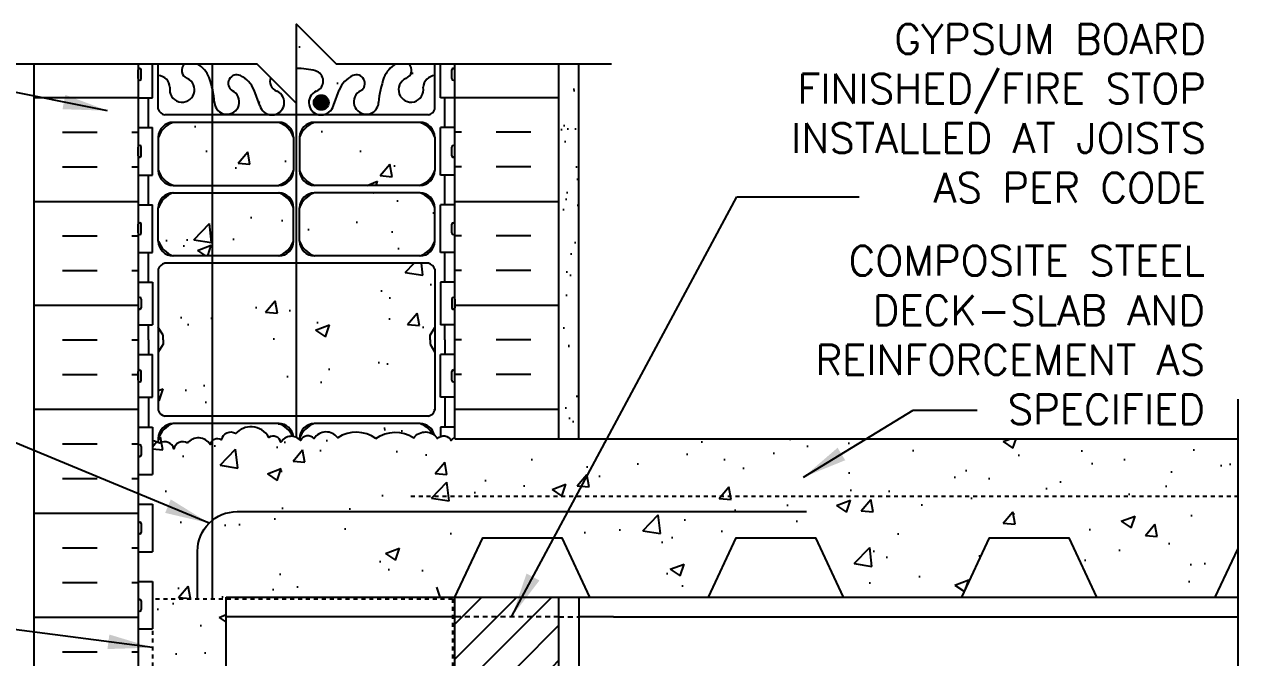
# Model space of a CAD drawing. Header units: inches. Extents: x 243.3 to 292.3, y 132.2 to 205.9.
# Drawn here: x 260.71 to 291.34, y 189.95 to 205.95 of the extents above; entities that cross this region are included whole.
import ezdxf

# ---------------------------------------------------------------- set-up
doc = ezdxf.new("R2010")
doc.units = ezdxf.units.IN
doc.header["$LTSCALE"] = 0.5
doc.header["$MEASUREMENT"] = 0
doc.linetypes.add('HIDDEN2', pattern=[0.1875, 0.125, -0.0625])
for name, color, linetype in [('HATCH', 12, 'Continuous'), ('line25', 2, 'Continuous'), ('LINE3', 3, 'Continuous'), ('LINE50', 5, 'Continuous'), ('LINE9', 9, 'Continuous'), ('TEXT', 4, 'Continuous'), ('Web_Edge', 9, 'Continuous')]:
    doc.layers.add(name, color=color, linetype=linetype)
doc.styles.add('DIM', font='romans.shx', dxfattribs={"width": 0.7})
doc.styles.add('ROMANS', font='romans.shx', dxfattribs={"height": 0.75})
doc.dimstyles.new('ext_12', dxfattribs={"dimscale": 12, "dimtxt": 0.09375, "dimasz": 0.09375, "dimexe": 0.09375, "dimexo": 0.0625, "dimgap": 0.0625, "dimtad": 1, "dimdec": 1, "dimzin": 3, "dimdsep": 46, "dimlunit": 4, "dimtxsty": 'DIM', "dimcen": 0.09, "dimdle": 0.09375, "dimclrt": 4, "dimadec": 0, "dimazin": 0, "dimtfac": 1, "dimtdec": 1, "dimtmove": 2, "dimatfit": 3, "dimfxl": 1, "dimfrac": 2, "dimtolj": 1, "dimtzin": 0, "dimarcsym": 0})

msp = doc.modelspace()

# ---------------------------------------------------------------- hatches: boundary and pattern name
at = {"layer": 'HATCH'}
h = msp.add_hatch(dxfattribs=at)
h.set_pattern_fill('AR-CONC', color=256, scale=0.5)
h.set_pattern_definition([(50, (0, 0), (3.5863, -0.31376), [0.375, -4.125]), (355, (0, 0), (-0.693757, 3.76096), [0.3, -3.3]), (100.4514, (0.299, -0.026), (2.892544, 3.4472), [0.3187, -3.50571]), (46.1842, (0, 1), (5.336207, -0.827596), [0.5625, -6.1875]), (96.6356, (0.4447, 0.931), (4.67331, 4.87059), [0.47805, -5.25857]), (351.1842, (0, 1), (4.67331, 4.87059), [0.45, -4.95]), (21, (0.5, 0.75), (2.984535, -2.013094), [0.375, -4.125]), (326, (0.5, 0.75), (1.216577, 3.62575), [0.3, -3.3]), (71.4514, (0.7487, 0.5822), (4.201112, 1.612656), [0.3187, -3.50571]), (37.5, (0, 0), (0.0607993, 1.6644693), [0, -3.26, 0, -3.35, 0, -3.3125]), (7.5, (0, 0), (1.315348, 1.972059), [0, -1.91, 0, -3.185, 0, -1.2625]), (327.5, (-1.115, 0), (2.669112, -0.1127744), [0, -1.25, 0, -3.9, 0, -5.175]), (317.5, (-1.615, 0), (2.915931, 0.500525), [0, -1.625, 0, -2.59, 0, -3.675])])
h.paths.add_polyline_path([(268.998, 204.652, -0.940793), (269.201, 204.268, 1.753171), (269.652, 203.972, -0.068226), (269.788, 204.6, -0.174455), (270.088, 204.946), (268.58, 204.946), (267.58, 205.946), (267.58, 204.831, -0.068476), (268.055, 204.769, -0.734872), (268.078, 204.258, 1.612474), (268.509, 203.898), (268.652, 204.285, -0.173075)])
h.paths.add_polyline_path([(271.07, 204.65), (271.07, 204.946), (270.411, 204.946, -0.550694), (270.344, 204.58, 2.087231), (270.777, 204.355, -0.380392)])
h.paths.add_polyline_path([(266.58, 204.946), (265.073, 204.946, -0.174455), (265.373, 204.6, -0.068226), (265.509, 203.972, 1.753171), (265.96, 204.268, -0.940793), (266.163, 204.652, -0.173075), (266.509, 204.285), (266.652, 203.898, 1.612474), (267.083, 204.258, -0.416252), (266.923, 204.603)])
h.paths.add_polyline_path([(264.749, 204.946), (264.09, 204.946), (264.09, 204.65, -0.380397), (264.383, 204.355, 2.087231), (264.817, 204.58, -0.550694)])
h.paths.add_polyline_path([(267.504, 203.095, 0.225652), (267.129, 203.47), (264.465, 203.47, 0.225652), (264.09, 203.095), (264.09, 202.254, 0.225652), (264.465, 201.879), (267.129, 201.879, 0.225652), (267.504, 202.254)])
h.paths.add_polyline_path([(267.504, 201.313, 0.225652), (267.129, 201.688), (264.465, 201.688, 0.225652), (264.09, 201.313), (264.09, 200.473, 0.225652), (264.465, 200.098), (267.129, 200.098, 0.225652), (267.504, 200.473)])
h.paths.add_polyline_path([(271.07, 201.313, 0.225652), (270.695, 201.688), (268.032, 201.688, 0.225652), (267.657, 201.313), (267.657, 200.473, 0.225652), (268.032, 200.098), (270.695, 200.098, 0.225652), (271.07, 200.473)])
h.paths.add_polyline_path([(271.07, 203.095, 0.225652), (270.695, 203.47), (268.032, 203.47, 0.225652), (267.657, 203.095), (267.657, 202.254, 0.225652), (268.032, 201.879), (270.695, 201.879, 0.225652), (271.07, 202.254)])
h.paths.add_polyline_path([(271.07, 199.762, 0.268138), (270.909, 199.91), (264.252, 199.91, 0.268156), (264.09, 199.762), (264.09, 198.293), (264.21, 198.093), (264.21, 197.981), (264.21, 197.868), (264.09, 197.668), (264.09, 196.2, 0.268156), (264.252, 196.051), (270.909, 196.051, 0.268138), (271.07, 196.2), (271.07, 197.668), (270.95, 197.868), (270.95, 197.981), (270.95, 198.093), (271.07, 198.293)])
h.paths.add_polyline_path([(266.042, 195.608, -0.230831), (266.459, 195.781, -0.258655), (266.881, 195.513, -0.520567), (267.186, 195.391, -0.302205), (267.484, 195.539, 0.202607), (267.129, 195.864), (264.465, 195.864, 0.225652), (264.09, 195.489), (264.09, 195.382, -0.011526), (264.125, 195.367, -0.520567), (264.484, 195.224, -0.520567), (264.826, 195.371, -0.520567), (265.399, 195.331, -0.520567), (265.68, 195.452, -0.520567)])
h.paths.add_polyline_path([(270.695, 195.864), (268.032, 195.864, 0.225652), (267.657, 195.489), (267.657, 195.455, -0.023609), (267.676, 195.435, -0.520567), (268.021, 195.484, -0.520567), (268.62, 195.505, -0.310845), (269.58, 195.483, -0.310845), (270.541, 195.505, -0.380139), (271.018, 195.601, 0.173587)])
h.paths.add_polyline_path([(291.343, 195.481), (271.58, 195.481), (271.58, 195.51, 0.10231), (271.485, 195.435, 0.520567), (271.14, 195.484, 0.520567), (270.541, 195.505, 0.310845), (269.58, 195.483, 0.310845), (268.62, 195.505, 0.520567), (268.021, 195.484, 0.520567), (267.676, 195.435, 0.520567), (267.186, 195.391, 0.520567), (266.881, 195.513, 0.258655), (266.459, 195.781, 0.230831), (266.042, 195.608, 0.520567), (265.68, 195.452, 0.520567), (265.399, 195.331, 0.520567), (264.826, 195.371, 0.520567), (264.484, 195.224, 0.520567), (264.125, 195.367, 0.058158), (263.945, 195.426), (263.945, 194.576), (263.58, 194.576), (263.58, 193.826), (263.945, 193.826), (263.945, 192.626), (263.58, 192.626), (263.58, 191.876), (263.945, 191.876), (263.945, 191.431), (265.806, 191.431), (265.806, 191.481), (271.58, 191.481), (272.28, 192.981), (274.28, 192.981), (274.979, 191.481), (277.979, 191.481), (278.679, 192.981), (280.679, 192.981), (281.378, 191.481), (284.378, 191.481), (285.078, 192.981), (287.078, 192.981), (287.777, 191.481), (290.777, 191.481), (291.343, 192.694)])
h.paths.add_polyline_path([(265.806, 191.431), (263.945, 191.431), (263.945, 190.676), (263.945, 188.978), (265.806, 188.978)])
h.paths.add_polyline_path([(271.58, 188.719), (267.849, 188.719), (267.849, 186.812, -0.029977), (268.055, 186.769, -0.734872), (268.078, 186.258, 1.612474), (268.509, 185.898), (268.652, 186.285, -0.173075), (268.998, 186.652, -0.940793), (269.201, 186.268, 1.753171), (269.652, 185.972, -0.068226), (269.788, 186.6, -0.21345), (270.18, 186.989, -1), (270.344, 186.58, 2.087231), (270.777, 186.355, -0.638777), (270.902, 186.479, 0.087457), (271.239, 186.4), (271.344, 186.4), (271.344, 186.47), (271.297, 186.47, -0.414214), (271.234, 186.533), (271.234, 186.6, -0.249069), (271.344, 186.807), (271.344, 186.849), (271.434, 186.849, 0.088416), (271.58, 186.946)])
h.paths.add_polyline_path([(267.349, 188.719), (263.945, 188.719), (263.945, 188.978), (263.945, 190.676), (263.58, 190.676), (263.58, 186.946, 0.088416), (263.726, 186.849), (263.816, 186.849), (263.816, 186.807, -0.249069), (263.926, 186.6), (263.926, 186.533, -0.414214), (263.864, 186.47), (263.816, 186.47), (263.816, 186.4), (263.921, 186.4, 0.085348), (264.251, 186.476, -0.669601), (264.383, 186.355, 2.087231), (264.817, 186.58, -1), (264.981, 186.989, -0.21345), (265.373, 186.6, -0.069923), (265.51, 185.956, 1.702394), (265.96, 186.268, -0.940793), (266.163, 186.652, -0.173075), (266.509, 186.285), (266.652, 185.898, 1.612474), (267.083, 186.258, -0.734872), (267.106, 186.769, -0.035303), (267.349, 186.817)])
h.paths.add_polyline_path([(271.58, 173.015, 0.088416), (271.434, 173.112), (271.344, 173.112), (271.344, 173.154, -0.249069), (271.234, 173.361), (271.234, 173.429, -0.414214), (271.297, 173.491), (271.344, 173.491), (271.344, 173.561), (271.239, 173.561, 0.085348), (270.91, 173.486, -0.669601), (270.777, 173.606, 2.087231), (270.344, 173.381, -1), (270.18, 172.973, -0.21345), (269.788, 173.362, -0.069923), (269.651, 174.006, 1.702394), (269.201, 173.693, -0.940793), (268.998, 173.31, -0.173075), (268.652, 173.677), (268.509, 174.063, 1.612474), (268.078, 173.704, -0.734872), (268.055, 173.193, -0.068475), (267.58, 173.131, -0.068475), (267.106, 173.193, -0.734872), (267.083, 173.704, 1.612474), (266.652, 174.063), (266.509, 173.677, -0.173075), (266.163, 173.31, -0.940793), (265.96, 173.693, 1.702394), (265.51, 174.006, -0.069923), (265.373, 173.362, -0.21345), (264.981, 172.973, -1), (264.817, 173.381, 2.087231), (264.383, 173.606, -0.669601), (264.251, 173.486, 0.085348), (263.921, 173.561), (263.816, 173.561), (263.816, 173.491), (263.864, 173.491, -0.414214), (263.926, 173.429), (263.926, 173.361, -0.249069), (263.816, 173.154), (263.816, 173.112), (263.726, 173.112, 0.088416), (263.58, 173.015), (263.58, 170.981), (263.58, 168.946, 0.088416), (263.726, 168.849), (263.816, 168.849), (263.816, 168.807, -0.249069), (263.926, 168.6), (263.926, 168.533, -0.414214), (263.864, 168.47), (263.816, 168.47), (263.816, 168.4), (263.921, 168.4, 0.085348), (264.251, 168.476, -0.669601), (264.383, 168.355, 2.087231), (264.817, 168.58, -1), (264.981, 168.989, -0.21345), (265.373, 168.6, -0.069923), (265.51, 167.956, 1.702394), (265.96, 168.268, -0.940793), (266.163, 168.652, -0.173075), (266.509, 168.285), (266.652, 167.898, 1.612474), (267.083, 168.258, -0.734872), (267.106, 168.769, -0.068475), (267.58, 168.831, -0.068475), (268.055, 168.769, -0.734872), (268.078, 168.258, 1.612474), (268.509, 167.898), (268.652, 168.285, -0.173075), (268.998, 168.652, -0.940793), (269.201, 168.268, 1.702394), (269.651, 167.956, -0.069923), (269.788, 168.6, -0.21345), (270.18, 168.989, -1), (270.344, 168.58, 2.087231), (270.777, 168.355, -0.669601), (270.91, 168.476, 0.085348), (271.239, 168.4), (271.344, 168.4), (271.344, 168.47), (271.297, 168.47, -0.414214), (271.234, 168.533), (271.234, 168.6, -0.249069), (271.344, 168.807), (271.344, 168.849), (271.434, 168.849, 0.088416), (271.58, 168.946), (271.58, 170.981)])
edge = h.paths.add_edge_path()
edge.add_arc((271.234, 164.393), 0.5, 46.2109, 66.4218)
edge.add_line((271.434, 164.851), (271.344, 164.851))
edge.add_line((271.344, 164.851), (271.344, 164.893))
edge.add_arc((271.484, 165.1), 0.25, 180, 235.9442, ccw=False)
edge.add_line((271.234, 165.1), (271.234, 165.168))
edge.add_arc((271.297, 165.168), 0.0625, 90, 180, ccw=False)
edge.add_line((271.297, 165.23), (271.344, 165.23))
edge.add_line((271.344, 165.23), (271.344, 165.3))
edge.add_line((271.344, 165.3), (271.239, 165.3))
edge.add_arc((271.362, 165.643), 0.364, 214.9775, 250.3387, ccw=False)
edge.add_arc((270.439, 165.032), 0.743, 32.7919, 73.8107)
edge.add_spline(control_points=[(270.646, 165.746), (269.209, 166.066)], knot_values=[0, 0, 1, 1], degree=1, periodic=0)
edge.add_arc((268.652, 163.134), 2.984, 79.2546, 90.0995)
edge.add_line((268.647, 166.118), (267.58, 166.134))
edge.add_line((267.58, 166.134), (266.514, 166.118))
edge.add_arc((266.509, 163.134), 2.984, 89.9005, 100.7454)
edge.add_spline(control_points=[(265.952, 166.066), (264.515, 165.746)], knot_values=[0, 0, 1, 1], degree=1, periodic=0)
edge.add_arc((264.722, 165.032), 0.743, 106.1893, 147.2081)
edge.add_arc((263.799, 165.643), 0.364, 289.6613, 325.0225, ccw=False)
edge.add_line((263.921, 165.3), (263.816, 165.3))
edge.add_line((263.816, 165.3), (263.816, 165.23))
edge.add_line((263.816, 165.23), (263.864, 165.23))
edge.add_arc((263.864, 165.168), 0.0625, 0, 90, ccw=False)
edge.add_line((263.926, 165.168), (263.926, 165.1))
edge.add_arc((263.676, 165.1), 0.25, 304.0558, 360, ccw=False)
edge.add_line((263.816, 164.893), (263.816, 164.851))
edge.add_line((263.816, 164.851), (263.726, 164.851))
edge.add_arc((263.926, 164.393), 0.5, 113.5782, 133.7891)
edge.add_line((263.58, 164.754), (263.58, 161.981))
edge.add_line((263.58, 161.981), (266.784, 161.981))
edge.add_line((266.784, 161.981), (267.784, 160.981))
edge.add_line((267.784, 160.981), (267.784, 162.981))
edge.add_line((267.784, 162.981), (268.784, 161.981))
edge.add_line((268.784, 161.981), (271.58, 161.981))
edge.add_line((271.58, 161.981), (271.58, 164.754))
h = msp.add_hatch(dxfattribs=at)
h.set_pattern_fill('INSUL', color=256, scale=7, style=0)
h.set_pattern_definition([(0, (-2662.5812, -208.0266), (0, 2.625), []), (0, (-2662.5812, -207.1516), (0, 2.625), [0.875, -0.875]), (0, (-2662.5812, -206.2766), (0, 2.625), [0.875, -0.875])])
h.paths.add_polyline_path([(260.955, 188.983), (261.393, 188.983), (261.393, 189.483), (262.893, 189.483), (262.893, 188.983), (263.58, 188.983), (263.58, 204.821), (263.455, 204.946), (260.955, 204.946)])
h = msp.add_hatch(dxfattribs=at)
h.set_pattern_fill('INSUL', color=256, scale=7, style=0)
h.set_pattern_definition([(180, (3197.742, -208.0266), (0, 2.625), []), (180, (3197.742, -207.1516), (0, 2.625), [0.875, -0.875]), (180, (3197.742, -206.2766), (0, 2.625), [0.875, -0.875])])
h.paths.add_polyline_path([(271.58, 195.481), (274.205, 195.481), (274.205, 204.946), (271.58, 204.946)])
h = msp.add_hatch(dxfattribs=at)
h.set_pattern_fill('AR-SAND', color=256, scale=0.5, style=0)
h.set_pattern_definition([(37.5, (198.499, 60.95305), (-0.0314967, 0.963412), [0, -0.76, 0, -0.85, 0, -0.8125]), (7.5, (198.499, 60.953), (0.884888, 1.411073), [0, -0.41, 0, -0.685, 0, -0.2625]), (327.5, (197.884, 60.95305), (1.557071, 0.0028295), [0, -0.25, 0, -0.9, 0, -1.175]), (317.5, (197.884, 60.953), (1.503063, 0.438838), [0, -0.125, 0, -0.59, 0, -0.675])])
h.paths.add_polyline_path([(274.705, 204.946), (274.205, 204.946), (274.205, 195.481), (274.33, 195.481), (274.705, 195.481)])
h = msp.add_hatch(dxfattribs=at)
h.set_pattern_fill('ANSI31', color=256, scale=5, style=0)
h.set_pattern_definition([(45, (194.4731, -3.86355), (-0.4419417, 0.4419417), [])])
h.paths.add_polyline_path([(274.205, 189.731), (274.205, 191.478), (271.58, 191.478), (271.58, 189.731)])
at = {"layer": 'LINE3'}
msp.add_hatch(color=256, dxfattribs=at).paths.add_polyline_path([(268.017, 203.971, 1), (268.392, 203.971, 1)])

# ---------------------------------------------------------------- linework, layer by layer
at = {"layer": 'HATCH'}
msp.add_line((275.336, 195.393), (275.336, 195.393), dxfattribs=at)
at = {"layer": 'HATCH', "linetype": 'HIDDEN2'}
for p, q in [((263.945, 191.431), (263.945, 188.978)), ((271.518, 191.431), (263.945, 191.431)), ((271.518, 191.433), (271.518, 188.981))]:
    msp.add_line(p, q, dxfattribs=at)
at = {"layer": 'HATCH', "linetype": 'HIDDEN2', "ltscale": 2}
for q in [(271.58, 190.981), (274.705, 190.981)]:
    msp.add_line((274.205, 190.981), q, dxfattribs=at)
at = {"layer": 'HATCH'}
for points in [[(266.459, 195.781, 0.230831), (266.042, 195.608, 0.520567), (265.68, 195.452, 0.520567), (265.399, 195.331, 0.520567), (264.826, 195.371, 0.166585)], [(269.58, 195.483, 0.310845), (268.62, 195.505, 0.520567), (268.021, 195.484, 0.520567), (267.676, 195.435, 0.520567), (267.186, 195.391, 0.520567), (266.881, 195.513, 0.258655), (266.459, 195.781, 0.132818)], [(269.58, 195.483, -0.310845), (270.541, 195.505, -0.520567), (271.14, 195.484, -0.520567), (271.485, 195.435, -0.10231), (271.58, 195.51, -0.10231)], [(264.826, 195.371, 0.520567), (264.484, 195.224, 0.520567), (264.125, 195.367, 0.058158), (263.945, 195.426, 0.058158)]]:
    msp.add_lwpolyline(points, format="xyb", dxfattribs=at)
at = {"layer": 'line25'}
for p, q in [((263.58, 204.946), (263.58, 170.981)), ((263.945, 204.086), (263.945, 204.946)), ((271.215, 204.086), (271.215, 204.946)), ((271.58, 195.481), (271.58, 204.946)), ((263.58, 204.086), (263.945, 204.086)), ((271.58, 204.086), (271.215, 204.086)), ((263.58, 203.336), (263.945, 203.336)), ((263.945, 202.136), (263.945, 203.336)), ((271.58, 203.336), (271.215, 203.336)), ((271.215, 202.136), (271.215, 203.336)), ((263.58, 202.136), (263.945, 202.136)), ((271.58, 202.136), (271.215, 202.136)), ((263.58, 201.386), (263.945, 201.386)), ((263.945, 200.186), (263.945, 201.386)), ((271.58, 201.386), (271.215, 201.386)), ((271.215, 200.186), (271.215, 201.386)), ((263.58, 200.186), (263.945, 200.186)), ((271.58, 200.186), (271.215, 200.186)), ((263.58, 199.436), (263.945, 199.436)), ((263.945, 199.436), (263.945, 198.356)), ((271.58, 199.436), (271.215, 199.436)), ((271.215, 199.436), (271.215, 198.356)), ((263.58, 198.356), (263.945, 198.356)), ((271.58, 198.356), (271.215, 198.356)), ((263.58, 197.606), (263.945, 197.606)), ((263.945, 196.526), (263.945, 197.606)), ((271.58, 197.606), (271.215, 197.606)), ((271.215, 196.526), (271.215, 197.606)), ((263.58, 196.526), (263.945, 196.526)), ((271.58, 196.526), (271.215, 196.526)), ((263.58, 195.776), (263.945, 195.776)), ((263.945, 195.776), (263.945, 194.576)), ((271.58, 195.776), (271.215, 195.776)), ((271.215, 195.776), (271.215, 195.536)), ((271.58, 195.481), (291.343, 195.481)), ((263.58, 194.576), (263.945, 194.576)), ((263.58, 193.826), (263.945, 193.826)), ((263.945, 193.826), (263.945, 192.626)), ((263.58, 192.626), (263.945, 192.626)), ((263.58, 191.876), (263.945, 191.876)), ((263.945, 191.876), (263.945, 190.676)), ((265.806, 191.481), (291.343, 191.481)), ((265.806, 188.978), (265.806, 191.478)), ((271.58, 170.981), (271.58, 191.481)), ((271.58, 190.981), (265.806, 190.981)), ((275.58, 190.981), (274.705, 190.981)), ((275.58, 190.981), (291.343, 190.981)), ((263.58, 190.676), (263.945, 190.676))]:
    msp.add_line(p, q, dxfattribs=at)
at = {"layer": 'line25', "color": 192}
for p, q in [((271.205, 191.481), (271.126, 191.731)), ((271.205, 191.481), (271.58, 191.481)), ((274.979, 191.481), (277.979, 191.481)), ((281.378, 191.481), (284.378, 191.481)), ((287.777, 191.481), (290.777, 191.481))]:
    msp.add_line(p, q, dxfattribs=at)
for points in [[(271.58, 191.481), (272.28, 192.981), (274.28, 192.981), (274.979, 191.481)], [(277.979, 191.481), (278.679, 192.981), (280.679, 192.981), (281.378, 191.481)], [(284.378, 191.481), (285.078, 192.981), (287.078, 192.981), (287.777, 191.481)], [(290.777, 191.481), (291.343, 192.694)]]:
    msp.add_lwpolyline(points, dxfattribs=at)
at = {"layer": 'LINE3'}
for p, q in [((265.455, 191.431), (265.455, 204.944)), ((267.58, 195.51), (267.58, 203.946))]:
    msp.add_line(p, q, dxfattribs=at)
at = {"layer": 'LINE3', "linetype": 'Continuous'}
msp.add_lwpolyline([(265.08, 191.431), (265.08, 192.64, -0.414214), (266.08, 193.64), (280.459, 193.64)], format="xyb", dxfattribs=at)
at = {"layer": 'LINE3'}
msp.add_circle((268.204, 203.971), 0.188, dxfattribs=at)
at = {"layer": 'LINE50'}
for p, q in [((260.955, 188.983), (260.955, 204.946)), ((274.205, 195.481), (274.205, 204.946))]:
    msp.add_line(p, q, dxfattribs=at)
at = {"layer": 'LINE50', "ltscale": 2}
msp.add_line((274.205, 188.981), (274.205, 191.481), dxfattribs=at)
at = {"layer": 'LINE9'}
for p, q in [((263.58, 204.576), (263.58, 204.796)), ((263.58, 204.741), (263.58, 204.741)), ((263.62, 204.836), (263.62, 204.836)), ((263.66, 204.576), (263.66, 204.796)), ((271.5, 204.576), (271.5, 204.796)), ((271.54, 204.836), (271.54, 204.836)), ((271.58, 204.576), (271.58, 204.796)), ((271.58, 204.741), (271.58, 204.741)), ((274.705, 195.481), (274.705, 204.946)), ((263.58, 204.631), (263.58, 204.631)), ((263.62, 204.536), (263.62, 204.536)), ((271.54, 204.536), (271.54, 204.536)), ((271.58, 204.631), (271.58, 204.631)), ((263.58, 202.626), (263.58, 202.846)), ((263.62, 202.886), (263.62, 202.886)), ((263.66, 202.626), (263.66, 202.846)), ((271.5, 202.626), (271.5, 202.846)), ((271.54, 202.886), (271.54, 202.886)), ((271.58, 202.626), (271.58, 202.846)), ((263.58, 202.791), (263.58, 202.791)), ((263.58, 202.681), (263.58, 202.681)), ((263.62, 202.586), (263.62, 202.586)), ((271.54, 202.586), (271.54, 202.586)), ((271.58, 202.791), (271.58, 202.791)), ((271.58, 202.681), (271.58, 202.681)), ((263.58, 200.676), (263.58, 200.896)), ((263.58, 200.841), (263.58, 200.841)), ((263.58, 200.731), (263.58, 200.731)), ((263.62, 200.936), (263.62, 200.936)), ((263.66, 200.676), (263.66, 200.896)), ((271.5, 200.676), (271.5, 200.896)), ((271.54, 200.936), (271.54, 200.936)), ((271.58, 200.676), (271.58, 200.896)), ((271.58, 200.841), (271.58, 200.841)), ((271.58, 200.731), (271.58, 200.731)), ((263.62, 200.636), (263.62, 200.636)), ((271.54, 200.636), (271.54, 200.636)), ((263.58, 199.006), (263.58, 198.786)), ((263.58, 198.951), (263.58, 198.951)), ((263.58, 198.841), (263.58, 198.841)), ((263.62, 199.046), (263.62, 199.046)), ((263.66, 199.006), (263.66, 198.786)), ((271.5, 199.006), (271.5, 198.786)), ((271.54, 199.046), (271.54, 199.046)), ((271.58, 199.006), (271.58, 198.786)), ((271.58, 198.951), (271.58, 198.951)), ((271.58, 198.841), (271.58, 198.841)), ((263.62, 198.746), (263.62, 198.746)), ((271.54, 198.746), (271.54, 198.746)), ((263.58, 196.956), (263.58, 197.176)), ((263.58, 197.121), (263.58, 197.121)), ((263.58, 197.011), (263.58, 197.011)), ((263.62, 197.216), (263.62, 197.216)), ((263.66, 196.956), (263.66, 197.176)), ((271.5, 196.956), (271.5, 197.176)), ((271.54, 197.216), (271.54, 197.216)), ((271.58, 196.956), (271.58, 197.176)), ((271.58, 197.121), (271.58, 197.121)), ((271.58, 197.011), (271.58, 197.011)), ((263.62, 196.916), (263.62, 196.916)), ((271.54, 196.916), (271.54, 196.916)), ((291.343, 196.481), (291.343, 188.481)), ((263.58, 195.286), (263.58, 195.066)), ((263.58, 195.231), (263.58, 195.231)), ((263.62, 195.326), (263.62, 195.326)), ((263.66, 195.286), (263.66, 195.066)), ((263.58, 195.121), (263.58, 195.121)), ((263.62, 195.026), (263.62, 195.026)), ((263.58, 193.336), (263.58, 193.116)), ((263.66, 193.336), (263.66, 193.116)), ((263.58, 193.281), (263.58, 193.281)), ((263.58, 193.171), (263.58, 193.171)), ((263.62, 193.076), (263.62, 193.076)), ((263.58, 191.386), (263.58, 191.166)), ((263.58, 191.331), (263.58, 191.331)), ((263.58, 191.221), (263.58, 191.221)), ((263.62, 191.426), (263.62, 191.426)), ((263.66, 191.386), (263.66, 191.166)), ((274.705, 191.481), (274.705, 161.981)), ((263.62, 191.126), (263.62, 191.126))]:
    msp.add_line(p, q, dxfattribs=at)
at = {"layer": 'LINE9', "linetype": 'HIDDEN2'}
msp.add_line((270.465, 194.028), (291.343, 194.028), dxfattribs=at)
at = {"layer": 'LINE9'}
msp.add_lwpolyline([(259.626, 204.946), (266.58, 204.946), (267.58, 203.946), (267.58, 205.946), (268.58, 204.946), (275.535, 204.946)], dxfattribs=at)
for centre, start, end in [((263.62, 204.796), 90, 180), ((263.62, 204.796), 360, 90), ((271.54, 204.796), 90, 180), ((271.54, 204.796), 0, 90), ((263.62, 204.576), 180, 270), ((263.62, 204.576), 270, 0), ((271.54, 204.576), 180, 270), ((271.54, 204.576), 270, 0), ((263.62, 202.846), 90, 180), ((263.62, 202.846), 360, 90), ((271.54, 202.846), 90, 180), ((271.54, 202.846), 0, 90), ((263.62, 202.626), 180, 270), ((263.62, 202.626), 270, 0), ((271.54, 202.626), 180, 270), ((271.54, 202.626), 270, 0), ((263.62, 200.896), 90, 180), ((263.62, 200.676), 180, 270), ((263.62, 200.896), 360, 90), ((263.62, 200.676), 270, 0), ((271.54, 200.896), 90, 180), ((271.54, 200.676), 180, 270), ((271.54, 200.896), 0, 90), ((271.54, 200.676), 270, 0), ((263.62, 199.006), 90, 180), ((263.62, 199.006), 0, 90), ((271.54, 199.006), 90, 180), ((271.54, 199.006), 360, 90), ((263.62, 198.786), 180, 270), ((263.62, 198.786), 270, 0), ((271.54, 198.786), 180, 270), ((271.54, 198.786), 270, 0), ((263.62, 197.176), 90, 180), ((263.62, 197.176), 360, 90), ((271.54, 197.176), 90, 180), ((271.54, 197.176), 0, 90), ((263.62, 196.956), 180, 270), ((263.62, 196.956), 270, 0), ((271.54, 196.956), 180, 270), ((271.54, 196.956), 270, 0), ((263.62, 195.286), 90, 180), ((263.62, 195.286), 0, 90), ((263.62, 195.066), 180, 270), ((263.62, 195.066), 270, 0), ((263.62, 193.336), 90, 180), ((263.62, 193.336), 0, 90), ((263.62, 193.116), 180, 270), ((263.62, 193.116), 270, 0), ((263.62, 191.386), 90, 180), ((263.62, 191.386), 0, 90), ((263.62, 191.166), 180, 270), ((263.62, 191.166), 270, 0)]:
    msp.add_arc(centre, 0.04, start, end, dxfattribs=at)
at = {"layer": 'Web_Edge'}
for p, q in [((264.09, 203.805), (264.09, 204.946)), ((271.07, 203.805), (271.07, 204.946)), ((266.652, 203.898), (266.509, 204.285)), ((268.509, 203.898), (268.652, 204.285)), ((270.909, 203.657), (264.252, 203.657)), ((267.129, 203.47), (264.465, 203.47)), ((270.695, 203.47), (268.032, 203.47)), ((264.09, 203.095), (264.09, 202.254)), ((267.504, 203.095), (267.504, 202.254)), ((267.657, 203.096), (267.657, 202.255)), ((271.07, 203.095), (271.07, 202.254)), ((264.465, 201.879), (267.129, 201.879)), ((264.465, 201.688), (267.129, 201.688)), ((270.695, 201.879), (268.032, 201.879)), ((270.695, 201.688), (268.032, 201.688)), ((264.09, 200.473), (264.09, 201.313)), ((267.504, 200.473), (267.504, 201.313)), ((267.657, 200.472), (267.657, 201.313)), ((271.07, 200.473), (271.07, 201.313)), ((267.129, 200.098), (264.465, 200.098)), ((270.695, 200.098), (268.032, 200.098)), ((264.09, 199.762), (264.09, 196.2)), ((270.909, 199.91), (264.252, 199.91)), ((271.07, 199.762), (271.07, 196.2)), ((264.21, 198.093), (264.09, 198.293)), ((264.21, 198.093), (264.09, 198.293)), ((270.95, 198.093), (271.07, 198.293)), ((270.95, 198.093), (271.07, 198.293)), ((264.21, 197.981), (264.21, 198.093)), ((264.21, 197.981), (264.21, 198.093)), ((264.21, 197.981), (264.21, 197.868)), ((264.21, 197.981), (264.21, 197.868)), ((270.95, 197.981), (270.95, 198.093)), ((270.95, 197.981), (270.95, 198.093)), ((270.95, 197.981), (270.95, 197.868)), ((270.95, 197.981), (270.95, 197.868)), ((264.21, 197.868), (264.09, 197.668)), ((264.21, 197.868), (264.09, 197.668)), ((270.95, 197.868), (271.07, 197.668)), ((270.95, 197.868), (271.07, 197.668)), ((270.909, 196.051), (264.252, 196.051)), ((267.129, 195.864), (264.465, 195.864)), ((270.695, 195.864), (268.032, 195.864)), ((264.09, 195.489), (264.09, 195.382)), ((267.657, 195.49), (267.657, 195.455))]:
    msp.add_line(p, q, dxfattribs=at)
for points in [[(263.84, 203.336), (263.84, 204.086)], [(271.32, 203.336), (271.32, 204.086)], [(263.84, 201.386), (263.84, 202.136)], [(271.32, 201.386), (271.32, 202.136)], [(263.84, 199.436), (263.84, 200.186)], [(271.32, 199.436), (271.32, 200.186)], [(263.84, 197.981), (263.84, 198.356)], [(271.32, 197.981), (271.32, 198.356)], [(263.84, 197.981), (263.84, 197.606)], [(271.32, 197.981), (271.32, 197.606)], [(263.84, 196.526), (263.84, 195.776)], [(271.32, 196.526), (271.32, 195.776)]]:
    msp.add_lwpolyline(points, dxfattribs=at)
for centre, radius, start, end in [((264.899, 204.784), 0.22, 132.831, 248.1963), ((264.742, 204.356), 0.677, 21.1239, 60.7076), ((266.073, 204.454), 0.217, 65.5264, 238.537), ((267.569, 203.077), 1.754, 89.6229, 89.6231), ((267.592, 203.077), 1.754, 74.7082, 90.3771), ((267.986, 204.51), 0.268, 289.9662, 75.2108), ((269.088, 204.454), 0.217, 301.463, 114.4736), ((270.419, 204.356), 0.677, 119.2924, 158.8761), ((270.262, 204.784), 0.22, 291.8037, 47.169), ((264.071, 204.338), 0.313, 3.1389, 86.4456), ((264.691, 204.293), 0.314, 168.5886, 66.1916), ((263.151, 203.791), 2.365, 4.3895, 20.0015), ((265.822, 203.984), 0.75, 23.6938, 62.9705), ((267.175, 204.51), 0.268, 159.6353, 250.0338), ((269.339, 203.984), 0.75, 117.0295, 156.3062), ((272.01, 203.791), 2.365, 159.9985, 175.6105), ((270.47, 204.293), 0.314, 113.8084, 11.4114), ((271.09, 204.338), 0.313, 93.5554, 176.8611), ((265.822, 203.987), 0.314, 182.7357, 63.9348), ((266.957, 203.971), 0.314, 193.4146, 66.1916), ((268.204, 203.971), 0.314, 113.8084, 346.5854), ((269.339, 203.987), 0.314, 116.0652, 357.2643), ((264.299, 203.871), 0.219, 197.3882, 257.4322), ((270.862, 203.871), 0.219, 282.5678, 342.6083), ((264.672, 202.888), 0.617, 109.5682, 160.4318), ((264.465, 203.095), 0.375, 90, 180), ((266.922, 202.888), 0.617, 19.5682, 70.4318), ((267.129, 203.095), 0.375, 360, 90), ((268.238, 202.888), 0.617, 109.5682, 160.4318), ((268.032, 203.095), 0.375, 90, 180), ((270.489, 202.888), 0.617, 19.5682, 70.4318), ((270.695, 203.095), 0.375, 360, 90), ((264.672, 202.461), 0.617, 199.5682, 250.4318), ((264.465, 202.254), 0.375, 180, 270), ((266.922, 202.461), 0.617, 289.5682, 340.4318), ((267.129, 202.254), 0.375, 270, 0), ((268.238, 202.461), 0.617, 199.5682, 250.4318), ((268.032, 202.254), 0.375, 180, 270), ((270.489, 202.461), 0.617, 289.5682, 340.4318), ((270.695, 202.254), 0.375, 270, 0), ((264.672, 201.107), 0.617, 109.5682, 160.4318), ((264.465, 201.313), 0.375, 90, 180), ((266.922, 201.107), 0.617, 19.5682, 70.4318), ((267.129, 201.313), 0.375, 360, 90), ((268.238, 201.107), 0.617, 109.5682, 160.4318), ((268.032, 201.313), 0.375, 90, 180), ((270.489, 201.107), 0.617, 19.5682, 70.4318), ((270.695, 201.313), 0.375, 360, 90), ((264.672, 200.679), 0.617, 199.5682, 250.4318), ((264.465, 200.473), 0.375, 180, 270), ((266.922, 200.679), 0.617, 289.5682, 340.4318), ((267.129, 200.473), 0.375, 270, 0), ((268.238, 200.679), 0.617, 199.5682, 250.4318), ((268.032, 200.473), 0.375, 180, 270), ((270.489, 200.679), 0.617, 289.5682, 340.4318), ((270.695, 200.473), 0.375, 270, 0), ((264.299, 199.697), 0.219, 102.5678, 162.612), ((270.862, 199.697), 0.219, 17.3917, 77.4322), ((264.299, 196.265), 0.219, 197.388, 257.4322), ((270.862, 196.265), 0.219, 282.5678, 342.6083), ((264.672, 195.282), 0.617, 109.5682, 160.4318), ((264.465, 195.489), 0.375, 90, 180), ((266.922, 195.282), 0.617, 24.6179, 70.4318), ((267.129, 195.489), 0.375, 7.3049, 90), ((268.238, 195.282), 0.617, 109.5682, 160.4318), ((268.032, 195.489), 0.375, 90, 180), ((270.489, 195.282), 0.617, 31.0412, 70.4318), ((270.695, 195.489), 0.375, 12.5521, 90)]:
    msp.add_arc(centre, radius, start, end, dxfattribs=at)

# ---------------------------------------------------------------- texts
at = {"layer": 'TEXT', "char_height": 0.75, "width": 12.22718, "attachment_point": 6, "style": 'ROMANS'}
for s, insert in [('\\A1;GYPSUM BOARD FINISHED/FIRE STOP INSTALLED AT JOISTS AS PER CODE', (290.544, 203.697)), ('\\A1;COMPOSITE STEEL DECK-SLAB AND REINFORCEMENT AS SPECIFIED', (290.517, 198.098))]:
    msp.add_mtext(s, dxfattribs=dict(at, insert=insert))

# ---------------------------------------------------------------- leaders
at = {"layer": 'TEXT'}
for points in [[(262.81, 203.764), (259.775, 204.367), (258.922, 204.367)], [(273.018, 190.997), (278.697, 201.586), (281.787, 201.586)], [(280.377, 194.508), (283.147, 196.201), (284.761, 196.201)], [(265.373, 193.347), (259.273, 195.873), (257.539, 195.873)], [(263.945, 190.205), (257.364, 191.071), (255.283, 191.071)]]:
    msp.add_leader(points, dimstyle='ext_12', override={"dimgap": 0.0625, "dimtad": 0}, dxfattribs=at)

doc.saveas('drawing.dxf')
